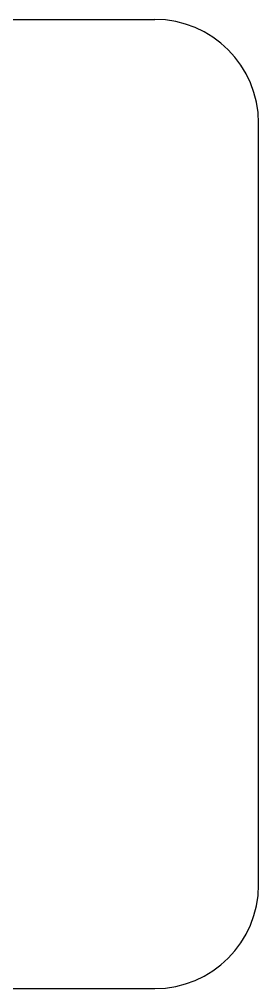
# Model space of a CAD drawing. Header units: inches. Extents: x 0.17 to 7.17, y 0.17 to 5.5.
# Drawn here: x 5.9635 to 6.0153, y 3.4252 to 3.6352 of the extents above; entities that cross this region are included whole.
import ezdxf

# ---------------------------------------------------------------- set-up
doc = ezdxf.new("R2010")
doc.units = ezdxf.units.IN
doc.header["$LTSCALE"] = 0.666667
doc.header["$MEASUREMENT"] = 0
doc.linetypes.add('SLD-Solid', pattern=[0])

msp = doc.modelspace()

# ---------------------------------------------------------------- linework, layer by layer
at = {"color": 7, "linetype": 'SLD-Solid', "lineweight": 25}
for p, q in [((5.1718, 3.63519), (5.9928, 3.63519)), ((6.0153, 3.44769), (6.0153, 3.61269)), ((5.1718, 3.42519), (5.9928, 3.42519))]:
    msp.add_line(p, q, dxfattribs=at)
for centre, start, end in [((5.9928, 3.61269), 0, 90), ((5.9928, 3.44769), 270, 0)]:
    msp.add_arc(centre, 0.0225, start, end, dxfattribs=at)

doc.saveas('drawing.dxf')
